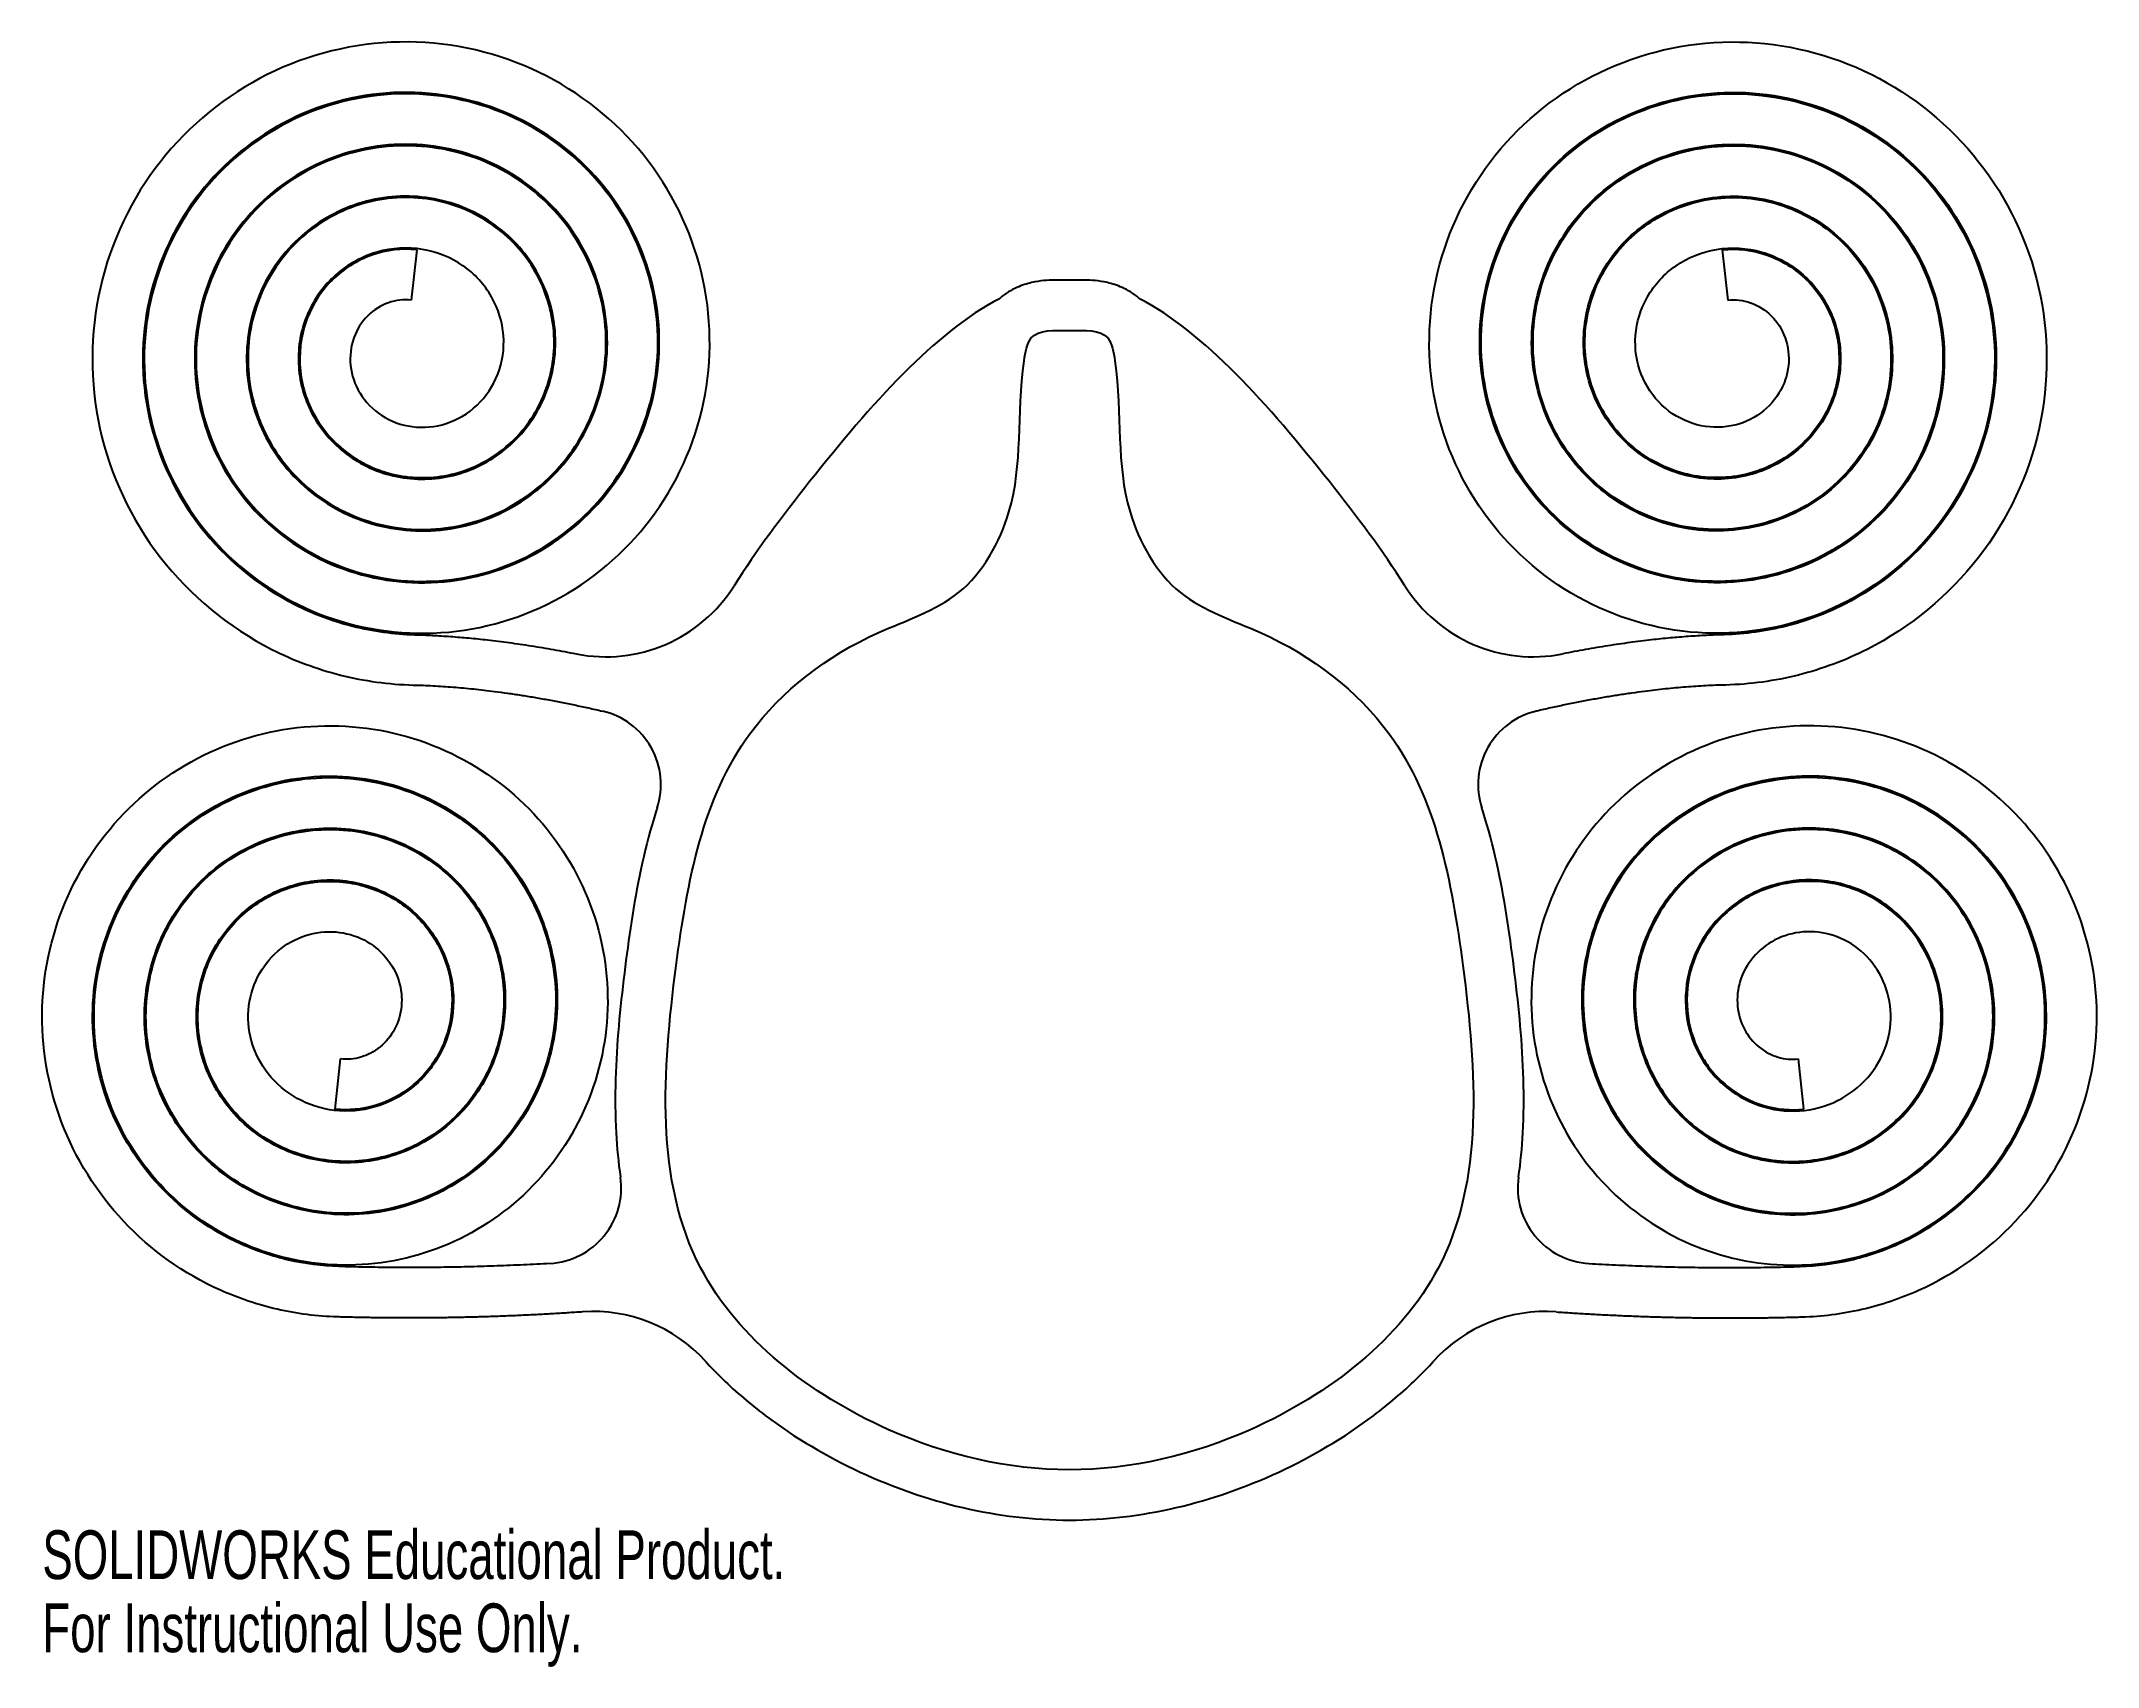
# Model space of a CAD drawing. Header units: millimetres. Extents: x -102 to 102, y -70 to 92.
import ezdxf

# ---------------------------------------------------------------- set-up
doc = ezdxf.new("R2010")
doc.units = ezdxf.units.MM
doc.styles.add('SLDTEXTSTYLE0', font='TXT', dxfattribs={"width": 0.7})

msp = doc.modelspace()

# ---------------------------------------------------------------- linework, layer by layer
at = {"color": 7, "linetype": 'Continuous', "lineweight": 25}
for p, q in [((-64.73, 70.99), (-65.27, 66.01)), ((64.73, 70.99), (65.27, 66.01)), ((-72.82, -14.24), (-72.28, -9.26)), ((72.82, -14.24), (72.28, -9.26))]:
    msp.add_line(p, q, dxfattribs=at)
for centre, radius, start, end in [((-45.98, 45.63), 15, 258.7111, 327.9574), ((45.98, 45.63), 15, 212.0426, 281.2889), ((-48.02, 17.94), 7.5, 341.8508, 76.9063), ((48.02, 17.94), 7.5, 103.0937, 198.1492), ((-51.95, -22.06), 7.5, 273.3365, 8.2353), ((51.95, -22.06), 7.5, 171.7647, 266.6635), ((-47.22, -49.31), 15, 42.1772, 94.0248), ((47.22, -49.31), 15, 85.9752, 137.8228)]:
    msp.add_arc(centre, radius, start, end, dxfattribs=at)
for points, knots in [([(-64.73, 70.99), (-66.22, 71.15), (-69.27, 70.8), (-73.36, 68.26), (-76.03, 64.07), (-76.65, 58.98), (-74.96, 53.96), (-71.16, 50.05), (-65.9, 48.09), (-60.14, 48.6), (-55.02, 51.62), (-51.61, 56.68), (-50.68, 62.88), (-52.55, 69.04), (-57, 73.91), (-63.25, 76.47), (-70.16, 76.08), (-76.38, 72.69), (-80.64, 66.82), (-82, 59.53), (-80.06, 52.21), (-75.06, 46.3), (-67.86, 43.04), (-59.8, 43.19), (-52.43, 46.85), (-47.23, 53.44), (-45.33, 61.78), (-47.23, 70.29), (-52.69, 77.3), (-60.77, 81.37), (-69.98, 81.58), (-78.54, 77.77), (-84.75, 70.53), (-87.3, 61.17), (-85.57, 51.45), (-79.75, 43.29), (-70.85, 38.32), (-60.51, 37.63), (-50.73, 41.49), (-43.43, 49.29), (-40.12, 59.62), (-41.58, 70.54), (-47.65, 79.92), (-57.3, 85.88), (-68.73, 87.15), (-79.76, 83.35), (-88.22, 75.09), (-92.39, 63.84), (-91.33, 51.73), (-85.1, 41.1), (-74.79, 34.06), (-62.29, 32.09), (-50, 35.71), (-40.31, 44.34), (-35.19, 56.44), (-35.75, 69.73), (-42.01, 81.66), (-52.91, 89.85), (-66.42, 92.62), (-79.98, 89.31), (-90.95, 80.4), (-97.12, 67.52), (-97.19, 53.07), (-90.99, 39.83), (-81.5, 31.98), (-72.37, 28.56), (-67.5, 27.89), (-65.07, 27.83)], [0, 0, 0, 0, 0.015625, 0.03125, 0.046875, 0.0625, 0.078125, 0.09375, 0.109375, 0.125, 0.140625, 0.15625, 0.171875, 0.1875, 0.203125, 0.21875, 0.234375, 0.25, 0.265625, 0.28125, 0.296875, 0.3125, 0.328125, 0.34375, 0.359375, 0.375, 0.390625, 0.40625, 0.421875, 0.4375, 0.453125, 0.46875, 0.484375, 0.5, 0.515625, 0.53125, 0.546875, 0.5625, 0.578125, 0.59375, 0.609375, 0.625, 0.640625, 0.65625, 0.671875, 0.6875, 0.703125, 0.71875, 0.734375, 0.75, 0.765625, 0.78125, 0.796875, 0.8125, 0.828125, 0.84375, 0.859375, 0.875, 0.890625, 0.90625, 0.921875, 0.9375, 0.953125, 0.96875, 0.984375, 0.992188, 1, 1, 1, 1]), ([(64.73, 70.99), (66.22, 71.15), (69.27, 70.8), (73.36, 68.26), (76.03, 64.07), (76.65, 58.98), (74.96, 53.96), (71.16, 50.05), (65.9, 48.09), (60.14, 48.6), (55.02, 51.62), (51.61, 56.68), (50.68, 62.88), (52.55, 69.04), (57, 73.91), (63.25, 76.47), (70.16, 76.08), (76.38, 72.69), (80.64, 66.82), (82, 59.53), (80.06, 52.21), (75.06, 46.3), (67.86, 43.04), (59.8, 43.19), (52.43, 46.85), (47.23, 53.44), (45.33, 61.78), (47.23, 70.29), (52.69, 77.3), (60.77, 81.37), (69.98, 81.58), (78.54, 77.77), (84.75, 70.53), (87.3, 61.17), (85.57, 51.45), (79.75, 43.29), (70.85, 38.32), (60.51, 37.63), (50.73, 41.49), (43.43, 49.29), (40.12, 59.62), (41.58, 70.54), (47.65, 79.92), (57.3, 85.88), (68.73, 87.15), (79.76, 83.35), (88.22, 75.09), (92.39, 63.84), (91.33, 51.73), (85.1, 41.1), (74.79, 34.06), (62.29, 32.09), (50, 35.71), (40.31, 44.34), (35.19, 56.44), (35.75, 69.73), (42.01, 81.66), (52.91, 89.85), (66.42, 92.62), (79.98, 89.31), (90.95, 80.4), (97.12, 67.52), (97.19, 53.07), (90.99, 39.83), (81.5, 31.98), (72.37, 28.56), (67.5, 27.89), (65.07, 27.83)], [0, 0, 0, 0, 0.015625, 0.03125, 0.046875, 0.0625, 0.078125, 0.09375, 0.109375, 0.125, 0.140625, 0.15625, 0.171875, 0.1875, 0.203125, 0.21875, 0.234375, 0.25, 0.265625, 0.28125, 0.296875, 0.3125, 0.328125, 0.34375, 0.359375, 0.375, 0.390625, 0.40625, 0.421875, 0.4375, 0.453125, 0.46875, 0.484375, 0.5, 0.515625, 0.53125, 0.546875, 0.5625, 0.578125, 0.59375, 0.609375, 0.625, 0.640625, 0.65625, 0.671875, 0.6875, 0.703125, 0.71875, 0.734375, 0.75, 0.765625, 0.78125, 0.796875, 0.8125, 0.828125, 0.84375, 0.859375, 0.875, 0.890625, 0.90625, 0.921875, 0.9375, 0.953125, 0.96875, 0.984375, 0.992188, 1, 1, 1, 1]), ([(-65.27, 66.01), (-66.03, 66.1), (-67.56, 65.93), (-69.71, 64.6), (-71.15, 62.35), (-71.51, 59.52), (-70.56, 56.67), (-68.35, 54.38), (-65.23, 53.21), (-61.74, 53.51), (-58.58, 55.37), (-56.43, 58.54), (-55.83, 62.49), (-57.04, 66.47), (-59.94, 69.67), (-64.09, 71.37), (-68.73, 71.11), (-72.96, 68.81), (-75.89, 64.79), (-76.84, 59.74), (-75.48, 54.61), (-71.95, 50.43), (-66.83, 48.1), (-61.03, 48.2), (-55.69, 50.85), (-51.9, 55.66), (-50.5, 61.79), (-51.9, 68.08), (-55.96, 73.3), (-62.01, 76.35), (-68.95, 76.52), (-75.44, 73.63), (-80.18, 68.12), (-82.14, 60.94), (-80.81, 53.46), (-76.31, 47.14), (-69.39, 43.28), (-61.32, 42.73), (-53.64, 45.76), (-47.89, 51.9), (-45.27, 60.07), (-46.42, 68.74), (-51.26, 76.22), (-58.98, 80.99), (-68.15, 82.02), (-77.04, 78.96), (-83.89, 72.28), (-87.27, 63.16), (-86.41, 53.31), (-81.33, 44.63), (-72.89, 38.87), (-62.63, 37.25), (-52.51, 40.22), (-44.52, 47.34), (-40.27, 57.36), (-40.73, 68.39), (-45.94, 78.3), (-55.03, 85.14), (-66.32, 87.46), (-77.68, 84.68), (-86.89, 77.21), (-92.08, 66.37), (-92.14, 54.18), (-86.91, 43), (-78.87, 36.35), (-71.14, 33.45), (-67, 32.88), (-64.93, 32.82)], [0, 0, 0, 0, 0.015625, 0.03125, 0.046875, 0.0625, 0.078125, 0.09375, 0.109375, 0.125, 0.140625, 0.15625, 0.171875, 0.1875, 0.203125, 0.21875, 0.234375, 0.25, 0.265625, 0.28125, 0.296875, 0.3125, 0.328125, 0.34375, 0.359375, 0.375, 0.390625, 0.40625, 0.421875, 0.4375, 0.453125, 0.46875, 0.484375, 0.5, 0.515625, 0.53125, 0.546875, 0.5625, 0.578125, 0.59375, 0.609375, 0.625, 0.640625, 0.65625, 0.671875, 0.6875, 0.703125, 0.71875, 0.734375, 0.75, 0.765625, 0.78125, 0.796875, 0.8125, 0.828125, 0.84375, 0.859375, 0.875, 0.890625, 0.90625, 0.921875, 0.9375, 0.953125, 0.96875, 0.984375, 0.992188, 1, 1, 1, 1]), ([(65.27, 66.01), (66.03, 66.1), (67.56, 65.93), (69.71, 64.6), (71.15, 62.35), (71.51, 59.52), (70.56, 56.67), (68.35, 54.38), (65.23, 53.21), (61.74, 53.51), (58.58, 55.37), (56.43, 58.54), (55.83, 62.49), (57.04, 66.47), (59.94, 69.67), (64.09, 71.37), (68.73, 71.11), (72.96, 68.81), (75.89, 64.79), (76.84, 59.74), (75.48, 54.61), (71.95, 50.43), (66.83, 48.1), (61.03, 48.2), (55.69, 50.85), (51.9, 55.66), (50.5, 61.79), (51.9, 68.08), (55.96, 73.3), (62.01, 76.35), (68.95, 76.52), (75.44, 73.63), (80.18, 68.12), (82.14, 60.94), (80.81, 53.46), (76.31, 47.14), (69.39, 43.28), (61.32, 42.73), (53.64, 45.76), (47.89, 51.9), (45.27, 60.07), (46.42, 68.74), (51.26, 76.22), (58.98, 80.99), (68.15, 82.02), (77.04, 78.96), (83.89, 72.28), (87.27, 63.16), (86.41, 53.31), (81.33, 44.63), (72.89, 38.87), (62.63, 37.25), (52.51, 40.22), (44.52, 47.34), (40.27, 57.36), (40.73, 68.39), (45.94, 78.3), (55.03, 85.14), (66.32, 87.46), (77.68, 84.68), (86.89, 77.21), (92.08, 66.37), (92.14, 54.18), (86.91, 43), (78.87, 36.35), (71.14, 33.45), (67, 32.88), (64.93, 32.82)], [0, 0, 0, 0, 0.015625, 0.03125, 0.046875, 0.0625, 0.078125, 0.09375, 0.109375, 0.125, 0.140625, 0.15625, 0.171875, 0.1875, 0.203125, 0.21875, 0.234375, 0.25, 0.265625, 0.28125, 0.296875, 0.3125, 0.328125, 0.34375, 0.359375, 0.375, 0.390625, 0.40625, 0.421875, 0.4375, 0.453125, 0.46875, 0.484375, 0.5, 0.515625, 0.53125, 0.546875, 0.5625, 0.578125, 0.59375, 0.609375, 0.625, 0.640625, 0.65625, 0.671875, 0.6875, 0.703125, 0.71875, 0.734375, 0.75, 0.765625, 0.78125, 0.796875, 0.8125, 0.828125, 0.84375, 0.859375, 0.875, 0.890625, 0.90625, 0.921875, 0.9375, 0.953125, 0.96875, 0.984375, 0.992188, 1, 1, 1, 1]), ([(6.95, 66.14), (6.93, 66.17), (6.36, 66.66), (5.2, 67.34), (3.72, 67.79), (2.51, 67.96), (1.5, 68), (0.66, 68), (0, 68), (-0.66, 68), (-1.5, 68), (-2.51, 67.96), (-3.72, 67.79), (-5.2, 67.34), (-6.36, 66.66), (-6.93, 66.17), (-6.95, 66.14)], [0.98818441, 0.98818441, 0.98818441, 0.98818441, 0.98828125, 0.99023438, 0.9921875, 0.99414062, 0.99609375, 0.99804688, 1, 1.00195312, 1.00390625, 1.00585938, 1.0078125, 1.00976562, 1.01171875, 1.01181559, 1.01181559, 1.01181559, 1.01181559]), ([(-6.95, 66.14), (-13.37, 62.85), (-22.56, 52.4), (-31.13, 41.08), (-33.26, 37.67)], [0.7362476, 0.7362476, 0.7362476, 0.7362476, 0.8587023, 0.9135725, 0.9135725, 0.9135725, 0.9135725]), ([(33.26, 37.67), (31.13, 41.08), (22.56, 52.4), (13.37, 62.85), (6.95, 66.14)], [0.4707851, 0.4707851, 0.4707851, 0.4707851, 0.5256553, 0.64811, 0.64811, 0.64811, 0.64811]), ([(0, 63), (-1.53, 63), (-3.99, 63.16), (-5.35, 55.27), (-4.17, 46.84), (-10.2, 36.08), (-21.51, 32.65), (-35.34, 22.1), (-39.81, -1.79), (-41.68, -30.23), (-20.31, -46.72), (0, -51.41), (20.31, -46.72), (41.68, -30.23), (39.81, -1.79), (35.34, 22.1), (21.51, 32.65), (10.2, 36.08), (4.17, 46.84), (5.35, 55.27), (3.99, 63.16), (1.53, 63), (0, 63)], [0, 0, 0, 0, 0.01261, 0.020325, 0.069587, 0.100416, 0.129644, 0.182435, 0.261303, 0.359661, 0.439744, 0.5, 0.560256, 0.640339, 0.738697, 0.817565, 0.870356, 0.899584, 0.930413, 0.979675, 0.98739, 1, 1, 1, 1]), ([(-72.62, -34.85), (-74.61, -34.79), (-78.61, -34.28), (-86.18, -31.74), (-94.37, -25.9), (-100.68, -15.77), (-102.62, -4.13), (-99.98, 7.25), (-93.26, 16.64), (-83.56, 22.67), (-72.42, 24.5), (-61.55, 21.96), (-52.59, 15.52), (-46.85, 6.26), (-45.11, -4.38), (-47.56, -14.74), (-53.71, -23.27), (-62.55, -28.73), (-72.68, -30.36), (-82.54, -28.02), (-90.64, -22.15), (-95.81, -13.73), (-97.34, -4.11), (-95.09, 5.24), (-89.51, 12.91), (-81.52, 17.79), (-72.4, 19.22), (-63.56, 17.07), (-56.31, 11.77), (-51.72, 4.21), (-50.4, -4.4), (-52.45, -12.74), (-57.46, -19.55), (-64.6, -23.86), (-72.71, -25.08), (-80.54, -23.12), (-86.92, -18.39), (-90.94, -11.69), (-92.05, -4.08), (-90.2, 3.25), (-85.75, 9.2), (-79.47, 12.92), (-72.37, 13.93), (-65.54, 12.17), (-60.02, 8.01), (-56.59, 2.15), (-55.69, -4.44), (-57.35, -10.76), (-61.23, -15.85), (-66.66, -18.99), (-72.76, -19.79), (-78.56, -18.22), (-83.22, -14.62), (-86.07, -9.61), (-86.76, -4.02), (-85.29, 1.28), (-81.96, 5.5), (-77.38, 8.06), (-72.3, 8.64), (-67.5, 7.26), (-63.71, 4.21), (-61.45, 0.05), (-60.98, -4.53), (-62.27, -8.82), (-65.04, -12.18), (-68.79, -14.14), (-71.5, -14.38), (-72.82, -14.24)], [0, 0, 0, 0, 0.007812, 0.015625, 0.03125, 0.046875, 0.0625, 0.078125, 0.09375, 0.109375, 0.125, 0.140625, 0.15625, 0.171875, 0.1875, 0.203125, 0.21875, 0.234375, 0.25, 0.265625, 0.28125, 0.296875, 0.3125, 0.328125, 0.34375, 0.359375, 0.375, 0.390625, 0.40625, 0.421875, 0.4375, 0.453125, 0.46875, 0.484375, 0.5, 0.515625, 0.53125, 0.546875, 0.5625, 0.578125, 0.59375, 0.609375, 0.625, 0.640625, 0.65625, 0.671875, 0.6875, 0.703125, 0.71875, 0.734375, 0.75, 0.765625, 0.78125, 0.796875, 0.8125, 0.828125, 0.84375, 0.859375, 0.875, 0.890625, 0.90625, 0.921875, 0.9375, 0.953125, 0.96875, 0.984375, 1, 1, 1, 1]), ([(72.62, -34.85), (74.61, -34.79), (78.61, -34.28), (86.18, -31.74), (94.37, -25.9), (100.68, -15.77), (102.62, -4.13), (99.98, 7.25), (93.26, 16.64), (83.56, 22.67), (72.42, 24.5), (61.55, 21.96), (52.59, 15.52), (46.85, 6.26), (45.11, -4.38), (47.56, -14.74), (53.71, -23.27), (62.55, -28.73), (72.68, -30.36), (82.54, -28.02), (90.64, -22.15), (95.81, -13.73), (97.34, -4.11), (95.09, 5.24), (89.51, 12.91), (81.52, 17.79), (72.4, 19.22), (63.56, 17.07), (56.31, 11.77), (51.72, 4.21), (50.4, -4.4), (52.45, -12.74), (57.46, -19.55), (64.6, -23.86), (72.71, -25.08), (80.54, -23.12), (86.92, -18.39), (90.94, -11.69), (92.05, -4.08), (90.2, 3.25), (85.75, 9.2), (79.47, 12.92), (72.37, 13.93), (65.54, 12.17), (60.02, 8.01), (56.59, 2.15), (55.69, -4.44), (57.35, -10.76), (61.23, -15.85), (66.66, -18.99), (72.76, -19.79), (78.56, -18.22), (83.22, -14.62), (86.07, -9.61), (86.76, -4.02), (85.29, 1.28), (81.96, 5.5), (77.38, 8.06), (72.3, 8.64), (67.5, 7.26), (63.71, 4.21), (61.45, 0.05), (60.98, -4.53), (62.27, -8.82), (65.04, -12.18), (68.79, -14.14), (71.5, -14.38), (72.82, -14.24)], [0, 0, 0, 0, 0.007812, 0.015625, 0.03125, 0.046875, 0.0625, 0.078125, 0.09375, 0.109375, 0.125, 0.140625, 0.15625, 0.171875, 0.1875, 0.203125, 0.21875, 0.234375, 0.25, 0.265625, 0.28125, 0.296875, 0.3125, 0.328125, 0.34375, 0.359375, 0.375, 0.390625, 0.40625, 0.421875, 0.4375, 0.453125, 0.46875, 0.484375, 0.5, 0.515625, 0.53125, 0.546875, 0.5625, 0.578125, 0.59375, 0.609375, 0.625, 0.640625, 0.65625, 0.671875, 0.6875, 0.703125, 0.71875, 0.734375, 0.75, 0.765625, 0.78125, 0.796875, 0.8125, 0.828125, 0.84375, 0.859375, 0.875, 0.890625, 0.90625, 0.921875, 0.9375, 0.953125, 0.96875, 0.984375, 1, 1, 1, 1]), ([(-72.47, -29.85), (-74.14, -29.8), (-77.48, -29.37), (-83.8, -27.25), (-90.63, -22.38), (-95.89, -13.95), (-97.49, -4.29), (-95.3, 5.14), (-89.75, 12.9), (-81.75, 17.87), (-72.59, 19.38), (-63.67, 17.29), (-56.34, 12.02), (-51.65, 4.45), (-50.24, -4.21), (-52.23, -12.62), (-57.21, -19.52), (-64.35, -23.92), (-72.5, -25.23), (-80.4, -23.35), (-86.88, -18.66), (-91, -11.95), (-92.21, -4.3), (-90.43, 3.1), (-86.02, 9.15), (-79.75, 12.98), (-72.61, 14.09), (-65.71, 12.41), (-60.09, 8.3), (-56.54, 2.45), (-55.53, -4.18), (-57.1, -10.57), (-60.93, -15.77), (-66.34, -19.03), (-72.47, -19.95), (-78.36, -18.48), (-83.13, -14.94), (-86.11, -9.95), (-86.93, -4.33), (-85.56, 1.05), (-82.31, 5.39), (-77.76, 8.09), (-72.64, 8.81), (-67.77, 7.55), (-63.85, 4.59), (-61.44, 0.46), (-60.81, -4.14), (-61.96, -8.51), (-64.63, -12), (-68.32, -14.14), (-72.42, -14.67), (-76.29, -13.62), (-79.35, -11.24), (-81.21, -7.98), (-81.65, -4.39), (-80.7, -1.03), (-78.62, 1.61), (-75.8, 3.18), (-72.71, 3.53), (-69.85, 2.7), (-67.64, 0.91), (-66.34, -1.48), (-66.09, -4.06), (-66.8, -6.41), (-68.29, -8.2), (-70.25, -9.22), (-71.61, -9.34), (-72.28, -9.26)], [0, 0, 0, 0, 0.007812, 0.015625, 0.03125, 0.046875, 0.0625, 0.078125, 0.09375, 0.109375, 0.125, 0.140625, 0.15625, 0.171875, 0.1875, 0.203125, 0.21875, 0.234375, 0.25, 0.265625, 0.28125, 0.296875, 0.3125, 0.328125, 0.34375, 0.359375, 0.375, 0.390625, 0.40625, 0.421875, 0.4375, 0.453125, 0.46875, 0.484375, 0.5, 0.515625, 0.53125, 0.546875, 0.5625, 0.578125, 0.59375, 0.609375, 0.625, 0.640625, 0.65625, 0.671875, 0.6875, 0.703125, 0.71875, 0.734375, 0.75, 0.765625, 0.78125, 0.796875, 0.8125, 0.828125, 0.84375, 0.859375, 0.875, 0.890625, 0.90625, 0.921875, 0.9375, 0.953125, 0.96875, 0.984375, 1, 1, 1, 1]), ([(72.47, -29.85), (74.14, -29.8), (77.48, -29.37), (83.8, -27.25), (90.63, -22.38), (95.89, -13.95), (97.49, -4.29), (95.3, 5.14), (89.75, 12.9), (81.75, 17.87), (72.59, 19.38), (63.67, 17.29), (56.34, 12.02), (51.65, 4.45), (50.24, -4.21), (52.23, -12.62), (57.21, -19.52), (64.35, -23.92), (72.5, -25.23), (80.4, -23.35), (86.88, -18.66), (91, -11.95), (92.21, -4.3), (90.43, 3.1), (86.02, 9.15), (79.75, 12.98), (72.61, 14.09), (65.71, 12.41), (60.09, 8.3), (56.54, 2.45), (55.53, -4.18), (57.1, -10.57), (60.93, -15.77), (66.34, -19.03), (72.47, -19.95), (78.36, -18.48), (83.13, -14.94), (86.11, -9.95), (86.93, -4.33), (85.56, 1.05), (82.31, 5.39), (77.76, 8.09), (72.64, 8.81), (67.77, 7.55), (63.85, 4.59), (61.44, 0.46), (60.81, -4.14), (61.96, -8.51), (64.63, -12), (68.32, -14.14), (72.42, -14.67), (76.29, -13.62), (79.35, -11.24), (81.21, -7.98), (81.65, -4.39), (80.7, -1.03), (78.62, 1.61), (75.8, 3.18), (72.71, 3.53), (69.85, 2.7), (67.64, 0.91), (66.34, -1.48), (66.09, -4.06), (66.8, -6.41), (68.29, -8.2), (70.25, -9.22), (71.61, -9.34), (72.28, -9.26)], [0, 0, 0, 0, 0.007812, 0.015625, 0.03125, 0.046875, 0.0625, 0.078125, 0.09375, 0.109375, 0.125, 0.140625, 0.15625, 0.171875, 0.1875, 0.203125, 0.21875, 0.234375, 0.25, 0.265625, 0.28125, 0.296875, 0.3125, 0.328125, 0.34375, 0.359375, 0.375, 0.390625, 0.40625, 0.421875, 0.4375, 0.453125, 0.46875, 0.484375, 0.5, 0.515625, 0.53125, 0.546875, 0.5625, 0.578125, 0.59375, 0.609375, 0.625, 0.640625, 0.65625, 0.671875, 0.6875, 0.703125, 0.71875, 0.734375, 0.75, 0.765625, 0.78125, 0.796875, 0.8125, 0.828125, 0.84375, 0.859375, 0.875, 0.890625, 0.90625, 0.921875, 0.9375, 0.953125, 0.96875, 0.984375, 1, 1, 1, 1]), ([(-40.89, 15.6), (-41, 15.28), (-42.17, 11.58), (-43.24, 6.06), (-44.16, -0.75), (-44.74, -5.97), (-45.08, -11.27), (-45.05, -16.29), (-44.74, -19.53), (-44.53, -20.98)], [0.215816, 0.215816, 0.215816, 0.215816, 0.21875, 0.25, 0.265625, 0.28125, 0.296875, 0.3125, 0.3253552, 0.3253552, 0.3253552, 0.3253552]), ([(44.53, -20.98), (44.74, -19.53), (45.05, -16.29), (45.08, -11.27), (44.74, -5.97), (44.16, -0.75), (43.24, 6.06), (42.17, 11.58), (41, 15.28), (40.89, 15.6)], [0.6746448, 0.6746448, 0.6746448, 0.6746448, 0.6875, 0.703125, 0.71875, 0.734375, 0.75, 0.78125, 0.784184, 0.784184, 0.784184, 0.784184]), ([(-36.11, -39.24), (-35.55, -39.85), (-33.69, -41.77), (-28.84, -45.9), (-20.85, -50.58), (-10.66, -54.14), (0, -55.43), (10.66, -54.14), (20.85, -50.58), (28.84, -45.9), (33.69, -41.77), (35.55, -39.85), (36.11, -39.24)], [0.3835946, 0.3835946, 0.3835946, 0.3835946, 0.390625, 0.40625, 0.4375, 0.46875, 0.5, 0.53125, 0.5625, 0.59375, 0.609375, 0.6164054, 0.6164054, 0.6164054, 0.6164054])]:
    msp.add_open_spline(points, degree=3, knots=knots, dxfattribs=at)
for points in [[(-64.93, 32.82), (-57.4, 32.61), (-48.92, 30.92)], [(64.93, 32.82), (57.4, 32.61), (48.92, 30.92)], [(-65.07, 27.83), (-56.49, 27.61), (-46.32, 25.24)], [(65.07, 27.83), (56.49, 27.61), (46.32, 25.24)], [(-51.52, -29.55), (-62, -30.16), (-72.47, -29.85)], [(51.52, -29.55), (62, -30.16), (72.47, -29.85)], [(-48.28, -34.35), (-60.45, -35.2), (-72.62, -34.85)], [(48.28, -34.35), (60.45, -35.2), (72.62, -34.85)]]:
    msp.add_open_spline(points, degree=2, dxfattribs=at)

# ---------------------------------------------------------------- texts
at = {"color": 7, "linetype": 'Continuous', "char_height": 4.8336, "attachment_point": 1, "style": 'SLDTEXTSTYLE0'}
for s, insert in [('SOLIDWORKS Educational Product.', (-101.86, -56.02)), ('For Instructional Use Only.', (-101.86, -63.27))]:
    msp.add_mtext(s, dxfattribs=dict(at, insert=insert))

doc.saveas('drawing.dxf')
